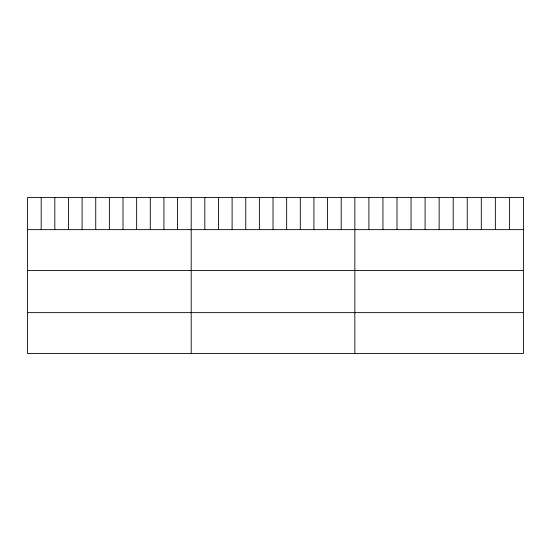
<?xml version="1.0" encoding="UTF-8"?>
<svg xmlns="http://www.w3.org/2000/svg" width="551" height="551" viewBox="0 0 551 551"><rect width="100%" height="100%" fill="white"/><g stroke="black" fill="none" stroke-linecap="round" stroke-linejoin="round"><path stroke-width="0.83" d="M27.55 229.643L523.45 229.643M27.55 270.52L523.45 270.52M27.55 312.637L523.45 312.637M509.399 197.485L509.399 229.643M495.349 197.485L495.349 229.643M481.298 197.485L481.298 229.643M467.248 197.485L467.248 229.643M453.197 197.485L453.197 229.643M439.147 197.485L439.147 229.643M425.096 197.485L425.096 229.643M411.046 197.485L411.046 229.643M396.995 197.485L396.995 229.643M382.945 197.485L382.945 229.643M368.894 197.485L368.894 229.643M354.844 197.485L354.844 353.515M341.207 197.485L341.207 229.643M327.57 197.485L327.57 229.643M313.932 197.485L313.932 229.643M300.295 197.485L300.295 229.643M286.658 197.485L286.658 229.643M273.02 197.485L273.02 229.643M259.383 197.485L259.383 229.643M245.746 197.485L245.746 229.643M232.109 197.485L232.109 229.643M218.471 197.485L218.471 229.643M204.834 197.485L204.834 229.643M191.197 197.485L191.197 353.515M177.56 197.485L177.56 229.643M163.922 197.485L163.922 229.643M150.285 197.485L150.285 229.643M136.648 197.485L136.648 229.643M123.011 197.485L123.011 229.643M109.374 197.485L109.374 229.643M95.736 197.485L95.736 229.643M82.099 197.485L82.099 229.643M68.462 197.485L68.462 229.643M54.824 197.485L54.824 229.643M41.187 197.485L41.187 229.643M523.45 197.485L27.55 197.485L27.55 353.515L523.45 353.515L523.45 197.485"/></g></svg>
